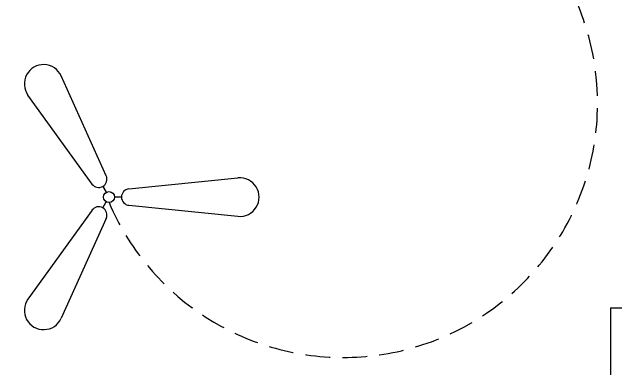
# Model space of a CAD drawing. Header units: feet. Extents: x 15180 to 17114, y 6067 to 8094.
# Drawn here: x 16295.3 to 16450.4, y 6211.8 to 6303.5 of the extents above; entities that cross this region are included whole.
import ezdxf

# ---------------------------------------------------------------- set-up
doc = ezdxf.new("R2010")
doc.units = ezdxf.units.FT
doc.linetypes.add('HIDDEN', pattern=[9.525, 6.35, -3.175])
doc.layers.add('Electrical', color=50, linetype='Continuous')
doc.layers.add('Electrical Hidden', color=120, linetype='HIDDEN')

# ---------------------------------------------------------------- blocks, each defined once
blk = doc.blocks.new('*U179')
at = {"layer": 'Electrical', "color": 1}
for p, q in [((-14.9, 2.11), (13.13, 4.93)), ((-16.81, 0), (-18.58, 0)), ((-14.9, -2.11), (13.13, -4.93))]:
    blk.add_line(p, q, dxfattribs=at)
for centre, radius, start, end in [((13.62, 0), 4.95, 264.2608, 95.7392), ((-14.68, 0), 2.12, 95.7392, 264.2608)]:
    blk.add_arc(centre, radius, start, end, dxfattribs=at)
blk = doc.blocks.new('*U180')
at = {"layer": 'Electrical', "color": 0, "linetype": 'ByBlock', "lineweight": -2, "transparency": 16777216}
for p, rotation in [((11046.94, 5535.16), 120), ((11046.94, 5500.53), 239.9999999999999)]:
    blk.add_blockref('*U179', p, dxfattribs=dict(at, rotation=rotation))
blk.add_blockref('*U179', (11076.93, 5517.84), dxfattribs=at)

msp = doc.modelspace()

# ---------------------------------------------------------------- linework, layer by layer
for q in [(16449.055, 6130.084), (16459.055, 6227.519)]:
    msp.add_line((16449.055, 6227.519), q)
at = {"layer": 'Electrical', "color": 1}
msp.add_circle((16320.207, 6255.967), 1.415, dxfattribs=at)
at = {"layer": 'Electrical Hidden'}
for centre, radius, start, end in [((16324.885, 6255.317), 72.667, 93.89774, 264.27778), ((16380.363, 6280.12), 65.365, 203.0264, 37.59517)]:
    msp.add_arc(centre, radius, start, end, dxfattribs=at)

# ---------------------------------------------------------------- block references
at = {"layer": 'Electrical'}
msp.add_blockref('*U180', (5263.272, 738.124), dxfattribs=at)

doc.saveas('drawing.dxf')
